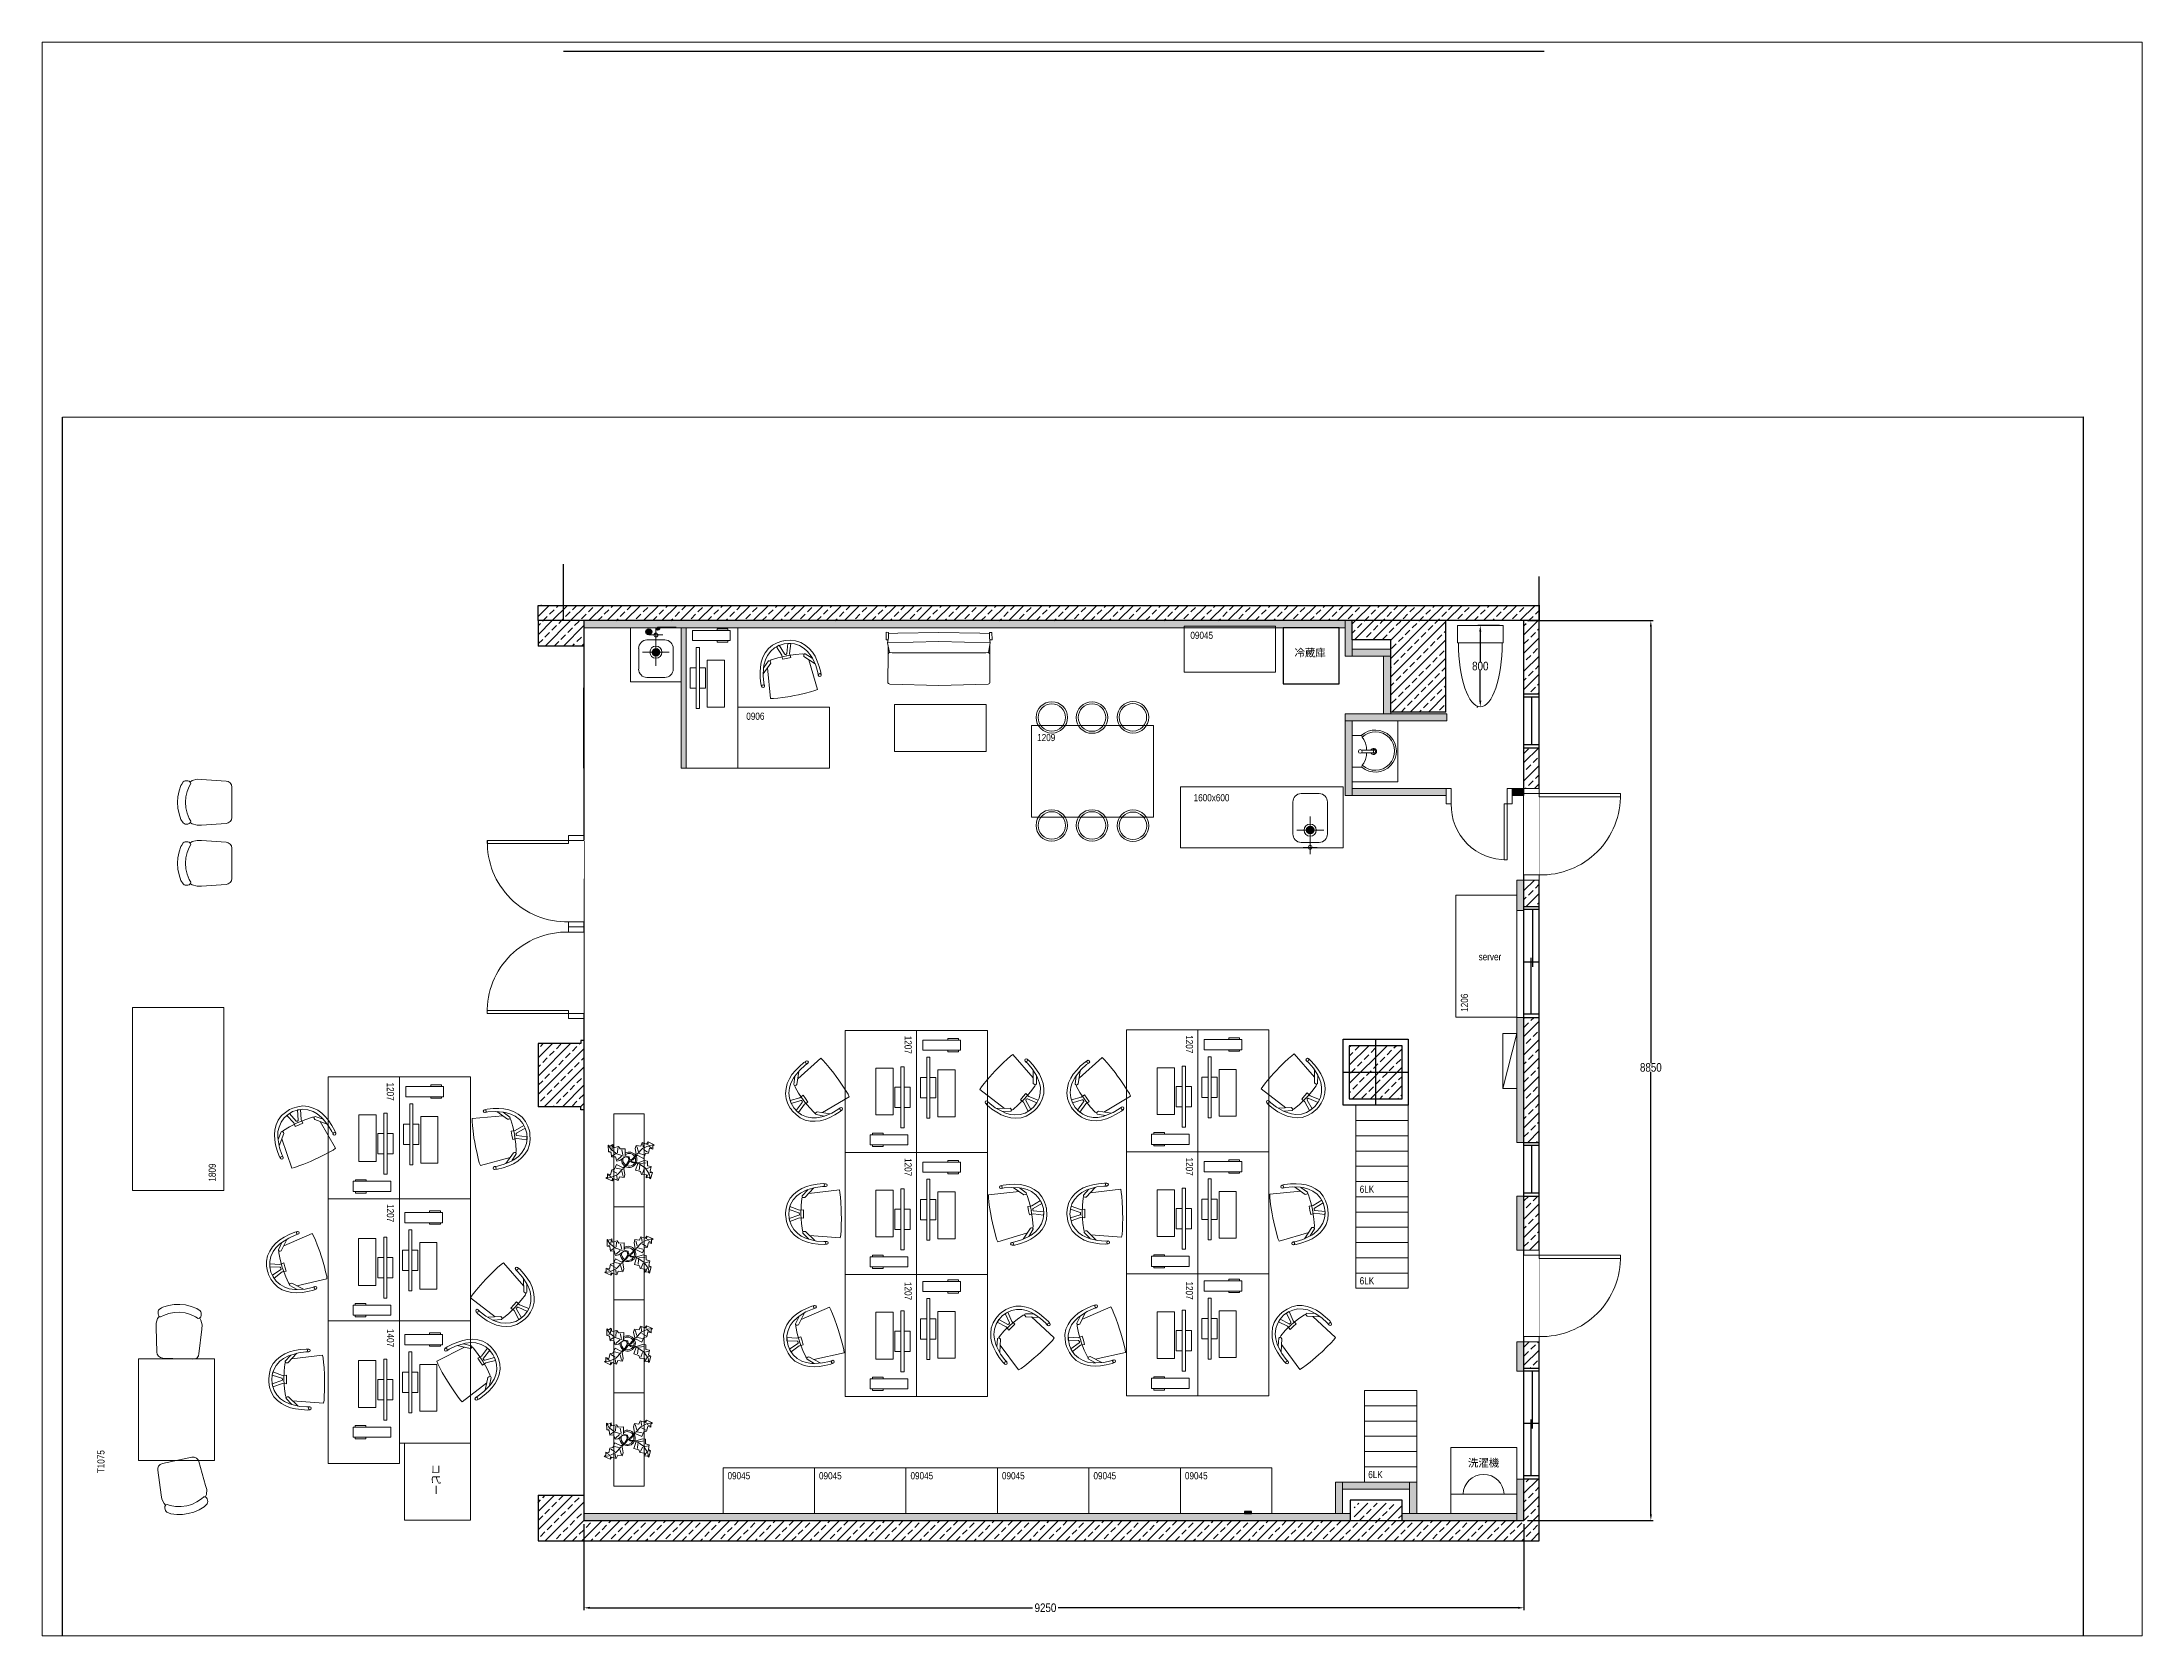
# Paper-space layout 'レイアウト2' of a CAD drawing. Header units: millimetres. Extents: x 26 to 231, y 20 to 176.
# The model-space entities are those that its viewports show. They can reach past a viewport. Long polylines and large blocks are cut down to what shows.
import ezdxf

# ---------------------------------------------------------------- set-up
doc = ezdxf.new("R2010")
doc.units = ezdxf.units.MM
doc.set_wipeout_variables(frame=1)
doc.linetypes.add('DASHEDX2', pattern=[38.1, 25.4, -12.7])
doc.layers.add('1floor', color=252, linetype='Continuous')
doc.layers.add('1pillars', color=250, linetype='Continuous')
for name, color, linetype, lineweight in [('2furniture', 7, 'Continuous', 0), ('A-col-pattern', 8, 'Continuous', 0), ('A-desk', 250, 'Continuous', 15), ('dims', 8, 'Continuous', 0)]:
    doc.layers.add(name, color=color, linetype=linetype, lineweight=lineweight)
doc.styles.get("Standard").update_dxf_attribs({"font": 'ARIALN.TTF', "height": 70})
doc.dimstyles.new('mydim', dxfattribs={"dimscale": 1.2, "dimtxt": 70, "dimasz": 50, "dimexe": 20, "dimexo": 30, "dimgap": 0.09, "dimtad": 0, "dimtih": 1, "dimtoh": 1, "dimdec": 0, "dimzin": 0, "dimdsep": 46, "dimtxsty": 'Standard', "dimcen": 0, "dimclrd": 256, "dimclre": 256, "dimadec": 0, "dimazin": 0, "dimtfac": 1, "dimtdec": 0, "dimtofl": 0, "dimtmove": 0, "dimatfit": 3, "dimfxl": 1, "dimtolj": 1, "dimtzin": 0, "dimarcsym": 0})

# ---------------------------------------------------------------- blocks, each defined once
blk = doc.blocks.new('*U35')
at = {"layer": 'A-desk', "color": 0}
blk.add_lwpolyline([(-600, -300), (600, -300), (600, 400), (-600, 400)], close=True, dxfattribs=at)
blk = doc.blocks.new('*U32')
at = {"layer": 'A-desk', "color": 0}
blk.add_lwpolyline([(-600, -300), (160, -300), (160, 350), (-600, 350)], close=True, dxfattribs=at)
blk = doc.blocks.new('*U33')
at = {"layer": 'A-desk', "color": 0}
blk.add_lwpolyline([(-600, -300), (300, -300), (300, 150), (-600, 150)], close=True, dxfattribs=at)
blk = doc.blocks.new('*U36')
at = {"layer": 'A-desk', "color": 0}
blk.add_lwpolyline([(-600, -300), (600, -300), (600, 300), (-600, 300)], close=True, dxfattribs=at)
blk = doc.blocks.new('*U22')
blk.add_wipeout([(0, 150), (402, 150), (900, 150), (900, 0), (0, 0)]).dxf.layer = 'A-col-pattern'
at = {"layer": 'A-col-pattern'}
for points in [[(50, 150), (80, 150), (80, 950), (50, 950)], [(0, 0), (50, 0), (50, 150), (0, 150)], [(850, 0), (900, 0), (900, 150), (850, 150)]]:
    blk.add_lwpolyline(points, close=True, dxfattribs=at)
blk.add_arc((68, 168), 782, 358.6506, 91.2877, dxfattribs=at)
blk = doc.blocks.new('*U176')
at = {"layer": 'A-desk', "color": 0}
blk.add_lwpolyline([(-600, -300), (800, -300), (800, 400), (-600, 400)], close=True, dxfattribs=at)
blk = doc.blocks.new('*U72')
at = {"layer": '1floor'}
blk.add_hatch(color=113, dxfattribs=at).paths.add_polyline_path([(0, -18), (116, -18), (116, 52), (0, 52)])
at = {"layer": '1floor', "lineweight": 0}
blk.add_lwpolyline([(0, -18), (116, -18), (116, 52), (0, 52)], close=True, dxfattribs=at)
blk = doc.blocks.new('*D25')
at = {"layer": 'Defpoints', "color": 0}
for p in [(0, 0), (9250, 0), (9250, -858)]:
    blk.add_point(p, dxfattribs=at)
at = {"layer": 'dims', "lineweight": -2}
for p, q in [((0, -36), (0, -882)), ((9250, -36), (9250, -882)), ((60, -858), (4416, -858)), ((9190, -858), (4667, -858))]:
    blk.add_line(p, q, dxfattribs=at)
at = {"layer": 'dims'}
for points in [[(60, -848), (60, -868), (0, -858)], [(9190, -848), (9190, -868), (9250, -858)]]:
    blk.add_solid(points, dxfattribs=at)
at = {"layer": 'dims', "color": 0, "insert": (4542, -858), "char_height": 84, "attachment_point": 5}
blk.add_mtext('\\A1;9250', dxfattribs=at)
blk = doc.blocks.new('*D26')
at = {"layer": 'Defpoints', "color": 0}
for p in [(9250, 8850), (9250, 0), (10498, 0)]:
    blk.add_point(p, dxfattribs=at)
at = {"layer": 'dims', "lineweight": -2}
for p, q in [((9286, 8850), (10522, 8850)), ((10498, 8790), (10498, 4499)), ((10498, 60), (10498, 4413)), ((9286, 0), (10522, 0))]:
    blk.add_line(p, q, dxfattribs=at)
at = {"layer": 'dims'}
for points in [[(10488, 8790), (10508, 8790), (10498, 8850)], [(10488, 60), (10508, 60), (10498, 0)]]:
    blk.add_solid(points, dxfattribs=at)
at = {"layer": 'dims', "color": 0, "insert": (10498, 4456), "char_height": 84, "attachment_point": 5}
blk.add_mtext('\\A1;8850', dxfattribs=at)
blk = doc.blocks.new('*U65')
at = {"layer": '1floor'}
blk.add_hatch(color=113, dxfattribs=at).paths.add_polyline_path([(0, -18), (1002, -18), (1002, 52), (0, 52)])
at = {"layer": '1floor', "lineweight": 0}
blk.add_lwpolyline([(0, -18), (1002, -18), (1002, 52), (0, 52)], close=True, dxfattribs=at)
blk = doc.blocks.new('*U71')
at = {"layer": '1floor'}
blk.add_hatch(color=113, dxfattribs=at).paths.add_polyline_path([(0, -17.5), (350, -17.5), (350, 52.5), (0, 52.5)])
at = {"layer": '1floor', "lineweight": 0}
blk.add_lwpolyline([(0, -17.5), (350, -17.5), (350, 52.5), (0, 52.5)], close=True, dxfattribs=at)
blk = doc.blocks.new('*U70')
at = {"layer": '1floor'}
blk.add_hatch(color=113, dxfattribs=at).paths.add_polyline_path([(0, -18), (924, -18), (924, 52), (0, 52)])
at = {"layer": '1floor', "lineweight": 0}
blk.add_lwpolyline([(0, -18), (924, -18), (924, 52), (0, 52)], close=True, dxfattribs=at)
blk = doc.blocks.new('*U37')
at = {"layer": 'A-desk', "color": 0}
blk.add_lwpolyline([(-600, -300), (0, -300), (0, 1300), (-600, 1300)], close=True, dxfattribs=at)
blk = doc.blocks.new('*U41')
at = {"layer": 'A-desk', "color": 0}
blk.add_lwpolyline([(-600, -300), (600, -300), (600, 600), (-600, 600)], close=True, dxfattribs=at)
blk = doc.blocks.new('*U89')
at = {"layer": 'A-desk', "color": 0}
blk.add_lwpolyline([(-600, -300), (150, -300), (150, 700), (-600, 700)], close=True, dxfattribs=at)
blk = doc.blocks.new('*D60')
at = {"layer": 'Defpoints', "color": 0}
for p in [(9046, 8803), (8820, 8003), (8821, 8003)]:
    blk.add_point(p, dxfattribs=at)
at = {"layer": 'dims', "lineweight": -2}
for p, q in [((9010, 8803), (8796, 8803)), ((8820, 8743), (8820, 8446)), ((8820, 8063), (8820, 8360)), ((8785, 8003), (8796, 8003))]:
    blk.add_line(p, q, dxfattribs=at)
at = {"layer": 'dims'}
for points in [[(8810, 8743), (8830, 8743), (8820, 8803)], [(8810, 8063), (8830, 8063), (8820, 8003)]]:
    blk.add_solid(points, dxfattribs=at)
at = {"layer": 'dims', "color": 0, "insert": (8820, 8403), "char_height": 84, "attachment_point": 5}
blk.add_mtext('\\A1;800', dxfattribs=at)
blk = doc.blocks.new('*U75')
at = {"layer": 'A-desk', "color": 0}
blk.add_lwpolyline([(-600, -300), (1200, -300), (1200, 600), (-600, 600)], close=True, dxfattribs=at)
blk = doc.blocks.new('seat1')
at = {"layer": '2furniture'}
blk.add_line((0, 148), (0, -148), dxfattribs=at)
for points in [[(0, 148), (4, 171), (17, 190), (36, 203), (55, 207), (298, 224), (341, 226), (389, 213), (406, 201)], [(404, 184), (419, 157), (440, 106), (453, 53), (457, 0), (453, -55), (440, -108), (419, -159), (404, -184), (406, -199), (419, -210), (434, -214), (459, -214), (470, -210), (478, -203), (500, -169), (519, -112), (531, -57), (533, 0), (531, 55), (519, 112), (502, 165), (493, 180), (478, 201), (470, 207), (459, 212), (432, 211), (419, 207), (409, 199), (406, 197), (404, 184)], [(0, -148), (4, -171), (17, -190), (36, -203), (55, -207), (298, -224), (341, -226), (389, -213), (406, -201)]]:
    blk.add_lwpolyline(points, dxfattribs=at)
blk = doc.blocks.new('sofa')
at = {"layer": '2furniture'}
for p, q in [((-500, -212), (-500, -135)), ((502, -131), (502, -212))]:
    blk.add_line(p, q, dxfattribs=at)
for points in [[(-495, -11), (-495, 0), (-519, 2), (-519, -72), (-499, -72), (-495, -53)], [(497, -53), (506, -104), (0, -89), (-506, -104), (-495, -53), (-495, -11), (-404, -6), (0, 0), (404, -6), (497, -11), (497, -44)], [(521, 0), (523, -72), (502, -72), (497, -53), (497, 0)]]:
    blk.add_lwpolyline(points, close=True, dxfattribs=at)
for points in [[(-506, -104), (-487, -197), (-459, -201), (2, -201), (461, -201), (489, -197), (506, -104)], [(478, -199), (493, -201), (502, -212), (502, -497), (497, -504), (485, -510), (0, -523), (-483, -510), (-495, -504), (-502, -497), (-500, -212), (-491, -201), (-476, -199)]]:
    blk.add_lwpolyline(points, dxfattribs=at)
blk = doc.blocks.new('*U94')
at = {"layer": 'A-desk', "color": 0}
blk.add_lwpolyline([(-600, -300), (300, -300), (300, 161), (-600, 161)], close=True, dxfattribs=at)
blk = doc.blocks.new('seat2')
at = {"layer": '2furniture', "color": 8}
for points in [[(2722, 4464), (2750, 4470), (2794, 4475), (2844, 4479), (2915, 4483), (2957, 4483)], [(2722, 4464), (2757, 4162)], [(3193, 4473), (3165, 4479), (3121, 4481), (3071, 4483), (3000, 4485), (2957, 4483)], [(3258, 4341), (3261, 4315), (3257, 4256), (3250, 4200), (3238, 4150), (3221, 4104), (3197, 4061), (3167, 4021), (3130, 3986), (3082, 3959), (3035, 3944), (2986, 3936), (2969, 3935)], [(3193, 4473), (3170, 4169)], [(2662, 4329), (2661, 4303), (2667, 4244), (2677, 4189), (2690, 4139), (2709, 4094), (2735, 4051), (2767, 4013), (2805, 3979), (2853, 3954), (2901, 3941), (2950, 3935), (2968, 3935)], [(2690, 4327), (2690, 4299), (2699, 4229), (2720, 4153), (2728, 4130), (2754, 4081), (2782, 4044), (2822, 4009), (2866, 3984), (2916, 3970), (2968, 3965)], [(2703, 4212), (2798, 4123), (2798, 4112), (2796, 4102), (2788, 4097), (2781, 4098), (2721, 4152)], [(3230, 4338), (3231, 4310), (3226, 4240), (3208, 4163), (3200, 4139), (3177, 4089), (3150, 4052), (3112, 4015), (3068, 3988), (3019, 3972), (2968, 3965)], [(3222, 4223), (3131, 4130), (3131, 4118), (3133, 4109), (3142, 4104), (3148, 4105), (3207, 4162)], [(2796, 4098), (2809, 4094), (2877, 4087), (2968, 4085)], [(2960, 4111), (2919, 4111), (2921, 4070), (2887, 3977), (2917, 3969), (2949, 4064), (2951, 4068), (2960, 4070)], [(2960, 4111), (3002, 4110), (2999, 4070), (3033, 3977), (3003, 3969), (2972, 4064), (2970, 4068), (2960, 4070)], [(3134, 4105), (3121, 4100), (3054, 4091), (2963, 4085)]]:
    blk.add_lwpolyline(points, dxfattribs=at)
for centre in [(2676, 4329), (3244, 4340)]:
    blk.add_circle(centre, 14, dxfattribs=at)
blk = doc.blocks.new('*U99')
blk.add_wipeout([(0, 150), (402, 150), (650, 150), (650, 0), (0, 0)]).dxf.layer = 'A-col-pattern'
at = {"layer": 'A-col-pattern'}
for points in [[(50, 150), (80, 150), (80, 700), (50, 700)], [(0, 0), (50, 0), (50, 150), (0, 150)], [(600, 0), (650, 0), (650, 150), (600, 150)]]:
    blk.add_lwpolyline(points, close=True, dxfattribs=at)
blk.add_arc((63, 163), 537, 358.6506, 91.2877, dxfattribs=at)
blk = doc.blocks.new('*U102')
at = {"layer": '1floor'}
blk.add_hatch(color=113, dxfattribs=at).paths.add_polyline_path([(0, -18), (7540, -18), (7540, 52), (0, 52)])
at = {"layer": '1floor', "lineweight": 0}
blk.add_lwpolyline([(0, -18), (7540, -18), (7540, 52), (0, 52)], close=True, dxfattribs=at)
blk = doc.blocks.new('PC')
at = {"layer": '2furniture'}
for points in [[(-15, 278), (585, 278), (585, 247), (-15, 247)], [(654, 316), (754, 316), (754, -54), (654, -54)], [(0, 170), (460, 170), (460, 0), (0, 0)]]:
    blk.add_lwpolyline(points, close=True, dxfattribs=at)
for points in [[(385, 278), (385, 338), (285, 338), (185, 338), (185, 278)], [(185, 247), (185, 188), (285, 188), (385, 188), (385, 247)], [(654, 72), (639, 72), (639, -33), (654, -33)], [(754, -33), (770, -33), (770, 72), (754, 72)]]:
    blk.add_lwpolyline(points, dxfattribs=at)
blk = doc.blocks.new('観葉植物 - ゴム／フィロデンドロン')
at = {"color": 0, "linetype": 'Continuous'}
for p, q in [((-16.2005, 11.4774), (-13.9899, 8.1064)), ((-16.2005, 11.4774), (-14.8639, 10.7964)), ((-16.0159, 6.3329), (-16.2005, 11.4774)), ((-14.0069, 5.8704), (-16.0159, 6.3329)), ((-15.3434, 6.5514), (-13.9984, 6.9884)), ((-14.8639, 10.7964), (-12.6195, 11.8975)), ((-13.5868, 2.2894), (-14.0069, 5.8704)), ((-13.9899, 8.1064), (-9.5434, 4.7185)), ((-10.6784, 2.491), (-13.5868, 2.2894)), ((-13.3174, 8.325), (-13.0735, 11.0065)), ((-13.1329, 3.1804), (-10.6614, 4.727)), ((-12.6195, 11.8975), (-12.1909, 9.4345)), ((-12.1909, 9.4345), (-8.3829, 10.3)), ((-9.5858, -0.8715), (-10.6784, 2.491)), ((-9.5434, 4.7185), (-4.1917, 2.9888)), ((-9.1318, 0.0195), (-5.9793, 2.9025)), ((-8.8369, 9.409), (-9.0894, 5.6095)), ((-8.3829, 10.3), (-7.0549, 8.501)), ((-7.1228, -0.443), (-3.5248, 2.2131)), ((-7.0549, 8.501), (-3.0284, 8.6941)), ((-4.8529, 4.012), (-5.7184, 7.82)), ((-3.5248, 2.2131), (-3.3011, 2.4355)), ((-3.3011, 2.4355), (-0.5306, 1.7947)), ((-3.0284, 8.6941), (-3.0709, 3.1041)), ((-3.0709, 3.1041), (0.0797, 2.3163)), ((-0.5306, 1.7947), (-0.2255, -0.5527)), ((-0.5306, 1.7947), (-0.5306, 1.7947)), ((0.0797, 2.3163), (0.4866, -0.031)), ((0.4866, -0.031), (2.1141, 0.2298)), ((2.1141, 0.2298), (5.4346, 3.9146)), ((6.1032, 3.6844), (2.8262, -0.031)), ((4.6914, 8.8812), (5.3859, 11.2828)), ((4.6914, 8.8812), (5.5014, 4.4831)), ((5.3859, 11.2828), (8.8871, 10.7908)), ((5.4346, 3.9146), (5.5014, 4.4831)), ((5.9878, 10.4842), (7.1971, 6.3869)), ((11.1089, 1.1958), (6.1032, 3.6844)), ((10.3916, 8.7942), (6.2847, 4.4028)), ((7.7005, 4.8881), (11.5025, 3.9967)), ((8.8871, 10.7908), (9.9809, 13.4933)), ((9.9809, 13.4933), (13.3837, 12.301)), ((15.3859, 11.3055), (10.3916, 8.7942)), ((10.5828, 12.6946), (10.8893, 9.7953)), ((14.2977, 6.1031), (10.9934, 7.9956)), ((12.7005, 4.8994), (11.1089, 1.1958)), ((14.8995, 5.3044), (12.7005, 4.8994)), ((13.3837, 12.301), (14.68, 13.9039)), ((14.5816, 13.2037), (14.3848, 11.8033)), ((14.68, 13.9039), (19.3848, 11.8146)), ((15.7909, 9.1065), (14.8995, 5.3044)), ((15.2875, 10.6053), (17.5907, 9.2105)), ((19.3848, 11.8146), (15.3859, 11.3055)), ((18.1925, 8.4119), (15.7909, 9.1065)), ((19.3848, 11.8146), (18.1868, 10.9119)), ((18.1868, 10.9119), (18.1925, 8.4119)), ((-18.008, -14.1781), (-16.8101, -13.2754)), ((-18.008, -14.1781), (-14.0091, -13.669)), ((-13.3032, -16.2674), (-18.008, -14.1781)), ((-16.8157, -10.7754), (-14.4141, -11.4699)), ((-16.8101, -13.2754), (-16.8157, -10.7754)), ((-13.9107, -12.9688), (-16.2139, -11.574)), ((-14.4141, -11.4699), (-13.5228, -7.6679)), ((-14.0091, -13.669), (-9.0148, -11.1577)), ((-13.5228, -7.6679), (-11.3237, -7.2629)), ((-12.0069, -14.6645), (-13.3032, -16.2674)), ((-13.2048, -15.5672), (-13.008, -14.1668)), ((-12.921, -8.4665), (-9.6166, -10.359)), ((-8.6042, -15.8568), (-12.0069, -14.6645)), ((-11.3237, -7.2629), (-9.7321, -3.5593)), ((-6.3237, -7.2516), (-10.1257, -6.3602)), ((-9.7321, -3.5593), (-4.7264, -6.0479)), ((-7.1228, -0.443), (-9.5858, -0.8715)), ((-9.206, -15.0581), (-9.5126, -12.1588)), ((-9.0148, -11.1577), (-4.9047, -6.8122)), ((-7.5103, -13.1543), (-8.6042, -15.8568)), ((-4.0092, -13.6463), (-7.5103, -13.1543)), ((-4.611, -12.8477), (-5.8203, -8.7504)), ((-2.019, -3.6148), (-4.7264, -6.0479)), ((-4.1246, -6.8466), (-4.0579, -6.2781)), ((-3.3146, -11.2447), (-4.1246, -6.8466)), ((-4.0579, -6.2781), (-0.9375, -3.1608)), ((-3.3146, -11.2447), (-4.0092, -13.6463)), ((-2.019, -3.6148), (-0.2255, -0.5527)), ((-0.9375, -3.1608), (0.5883, -0.8135)), ((0.5883, -0.8135), (2.2447, -2.0916)), ((2.8262, -0.031), (1.3003, -0.5527)), ((1.3003, -0.5527), (2.4193, -1.4655)), ((2.2447, -2.0916), (6.7108, -2.6626)), ((2.4193, -1.4655), (6.895, -2.1175)), ((4.943, -7.9659), (6.7108, -2.6626)), ((8.8321, -9.0266), (4.943, -7.9659)), ((11.6605, -0.5413), (6.895, -2.1175)), ((12.3677, -6.1981), (7.219, -2.6772)), ((8.125, -4.0768), (7.7715, -7.9659)), ((8.3544, -2.7453), (13.1973, -2.1704)), ((9.5392, -11.1479), (8.8321, -9.0266)), ((13.4283, -11.5015), (9.5392, -11.1479)), ((10.2463, -10.4408), (11.6605, -6.9053)), ((11.6605, -0.5413), (14.1354, -0.8948)), ((15.5496, -10.7943), (12.3677, -6.1981)), ((13.0748, -13.9763), (13.4283, -11.5015)), ((15.5496, -13.6228), (13.0748, -13.9763)), ((16.2567, -5.8446), (13.4283, -6.5517)), ((14.8425, -10.7943), (13.7819, -13.2692)), ((14.1354, -0.8948), (14.1354, -4.4304)), ((14.1354, -4.4304), (16.9638, -5.1375)), ((16.6103, -14.6834), (15.5496, -10.7943)), ((16.6103, -14.6834), (15.5496, -13.6228)), ((17.3174, -9.7337), (15.9032, -9.7337)), ((16.9638, -5.1375), (16.2567, -8.673)), ((16.2567, -8.673), (18.0245, -9.7337)), ((18.0245, -9.7337), (16.6103, -14.6834))]:
    blk.add_line(p, q, dxfattribs=at)
for centre, radius, start, end in [((0.0308, 0.1664), 6, 178.6147, 235.1169), ((0.0308, 0.1664), 5, 168.1647, 238.6725), ((0, 0), 6.1275, 34.37569, 120.1028), ((-0.0601, -0.2075), 5.2461, 33.82192, 124.9414), ((-0.2664, 0.1682), 5.2775, 338.4094, 20.03007), ((-0.098, 0.1364), 6.1288, 341.2017, 26.09184), ((-0.0234, 0.3825), 6.1492, 242.5812, 331.2714), ((-0.1102, 0.4886), 5.2883, 247.3711, 327.472)]:
    blk.add_arc(centre, radius, start, end, dxfattribs=at)
blk = doc.blocks.new('*U122')
at = {"layer": '1floor'}
blk.add_hatch(color=113, dxfattribs=at).paths.add_polyline_path([(0, -18), (531, -18), (531, 52), (0, 52)])
at = {"layer": '1floor', "lineweight": 0}
blk.add_lwpolyline([(0, -18), (531, -18), (531, 52), (0, 52)], close=True, dxfattribs=at)
blk = doc.blocks.new('*U125')
at = {"layer": '1floor'}
blk.add_hatch(color=113, dxfattribs=at).paths.add_polyline_path([(0, -18), (299, -18), (299, 52), (0, 52)])
at = {"layer": '1floor', "lineweight": 0}
blk.add_lwpolyline([(0, -18), (299, -18), (299, 52), (0, 52)], close=True, dxfattribs=at)
blk = doc.blocks.new('*U128')
at = {"layer": '1floor'}
blk.add_hatch(color=113, dxfattribs=at).paths.add_polyline_path([(0, -18), (1230, -18), (1230, 52), (0, 52)])
at = {"layer": '1floor', "lineweight": 0}
blk.add_lwpolyline([(0, -18), (1230, -18), (1230, 52), (0, 52)], close=True, dxfattribs=at)
blk = doc.blocks.new('*U131')
at = {"layer": '1floor'}
blk.add_hatch(color=113, dxfattribs=at).paths.add_polyline_path([(0, -18), (290, -18), (290, 52), (0, 52)])
at = {"layer": '1floor', "lineweight": 0}
blk.add_lwpolyline([(0, -18), (290, -18), (290, 52), (0, 52)], close=True, dxfattribs=at)
blk = doc.blocks.new('*U134')
at = {"layer": '1floor'}
blk.add_hatch(color=113, dxfattribs=at).paths.add_polyline_path([(0, -18), (409, -18), (409, 52), (0, 52)])
at = {"layer": '1floor', "lineweight": 0}
blk.add_lwpolyline([(0, -18), (409, -18), (409, 52), (0, 52)], close=True, dxfattribs=at)
blk = doc.blocks.new('*U137')
at = {"layer": '1floor'}
blk.add_hatch(color=113, dxfattribs=at).paths.add_polyline_path([(0, -18), (1130, -18), (1130, 52), (0, 52)])
at = {"layer": '1floor', "lineweight": 0}
blk.add_lwpolyline([(0, -18), (1130, -18), (1130, 52), (0, 52)], close=True, dxfattribs=at)
blk = doc.blocks.new('*U140')
at = {"layer": '1floor'}
blk.add_hatch(color=113, dxfattribs=at).paths.add_polyline_path([(0, -18), (7490, -18), (7490, 52), (0, 52)])
at = {"layer": '1floor', "lineweight": 0}
blk.add_lwpolyline([(0, -18), (7490, -18), (7490, 52), (0, 52)], close=True, dxfattribs=at)
blk = doc.blocks.new('*U143')
at = {"layer": 'A-desk', "color": 0}
blk.add_lwpolyline([(-600, -300), (-68, -300), (-68, 197), (-600, 197)], close=True, dxfattribs=at)
blk = doc.blocks.new('*U148')
at = {"layer": 'A-desk', "color": 0}
blk.add_lwpolyline([(-600, -300), (50, -300), (50, 350), (-600, 350)], close=True, dxfattribs=at)
blk = doc.blocks.new('*U151')
at = {"layer": '1floor'}
blk.add_hatch(color=113, dxfattribs=at).paths.add_polyline_path([(0, -18), (660, -18), (660, 52), (0, 52)])
at = {"layer": '1floor', "lineweight": 0}
blk.add_lwpolyline([(0, -18), (660, -18), (660, 52), (0, 52)], close=True, dxfattribs=at)
blk = doc.blocks.new('*U154')
at = {"layer": '1floor'}
blk.add_hatch(color=113, dxfattribs=at).paths.add_polyline_path([(0, -18), (308, -18), (308, 52), (0, 52)])
at = {"layer": '1floor', "lineweight": 0}
blk.add_lwpolyline([(0, -18), (308, -18), (308, 52), (0, 52)], close=True, dxfattribs=at)
blk = doc.blocks.new('*U181')
at = {"layer": '1floor'}
blk.add_hatch(color=113, dxfattribs=at).paths.add_polyline_path([(0, -18), (308, -18), (308, 52), (0, 52)])
at = {"layer": '1floor', "lineweight": 0}
blk.add_lwpolyline([(0, -18), (308, -18), (308, 52), (0, 52)], close=True, dxfattribs=at)
blk = doc.blocks.new('*U166')
at = {"layer": 'A-desk', "color": 0}
blk.add_lwpolyline([(-600, -300), (300, -300), (300, 300), (-600, 300)], close=True, dxfattribs=at)
blk = doc.blocks.new('*U169')
at = {"layer": 'A-desk', "color": 0}
blk.add_lwpolyline([(-600, -300), (780, -300), (780, 209), (-600, 209)], close=True, dxfattribs=at)
blk = doc.blocks.new('*U172')
at = {"layer": '1floor'}
blk.add_hatch(color=143, dxfattribs=at).paths.add_polyline_path([(0, -18), (1380, -18), (1380, 32), (0, 32)])
at = {"layer": '1floor', "lineweight": 0}
blk.add_lwpolyline([(0, -18), (1380, -18), (1380, 32), (0, 32)], close=True, dxfattribs=at)
blk = doc.blocks.new('lockers')
at = {"layer": '2furniture', "ltscale": 5}
blk.add_lwpolyline([(900, 0), (750, 0), (600, 0), (450, 0), (300, 0), (150, 0), (0, 0), (0, -514), (900, -514)], close=True, dxfattribs=at)
for points in [[(150, 0), (150, -514)], [(300, 0), (300, -514)], [(450, 0), (450, -514)], [(600, 0), (600, -514)], [(750, 0), (750, -514)]]:
    blk.add_lwpolyline(points, dxfattribs=at)
at = {"layer": '2furniture', "insert": (109, -37), "char_height": 70, "attachment_point": 1, "rotation": 270}
blk.add_mtext_dynamic_manual_height_columns('6LK', width=219.2, gutter_width=350, heights=[0], dxfattribs=at)
blk = doc.blocks.new('*U194')
at = {"layer": '1floor'}
blk.add_hatch(color=113, dxfattribs=at).paths.add_polyline_path([(0, -18), (565, -18), (565, 52), (0, 52)])
at = {"layer": '1floor', "lineweight": 0}
blk.add_lwpolyline([(0, -18), (565, -18), (565, 52), (0, 52)], close=True, dxfattribs=at)
blk = doc.blocks.new('*U198')
at = {"layer": '1floor'}
blk.add_hatch(color=113, dxfattribs=at).paths.add_polyline_path([(0, -17.5), (380, -17.5), (380, 52.5), (0, 52.5)])
at = {"layer": '1floor', "lineweight": 0}
blk.add_lwpolyline([(0, -17.5), (380, -17.5), (380, 52.5), (0, 52.5)], close=True, dxfattribs=at)
blk = doc.blocks.new('*U202')
at = {"layer": '1floor'}
blk.add_hatch(color=113, dxfattribs=at).paths.add_polyline_path([(0, -18), (735, -18), (735, 52), (0, 52)])
at = {"layer": '1floor', "lineweight": 0}
blk.add_lwpolyline([(0, -18), (735, -18), (735, 52), (0, 52)], close=True, dxfattribs=at)

msp = doc.modelspace()

# ---------------------------------------------------------------- hatches: boundary and pattern name
at = {"layer": '1floor'}
h = msp.add_hatch(dxfattribs=at)
h.set_pattern_fill('ANSI33', color=256, scale=20, style=0)
h.paths.add_polyline_path([(-450, 8850), (-450, 9000.2), (9400, 9000.2), (9400, 8850)])
h = msp.add_hatch(color=256, dxfattribs=at)
edge = h.paths.add_edge_path()
edge.add_arc((640, 8740), 30, 0, 360)
h = msp.add_hatch(color=256, dxfattribs=at)
edge = h.paths.add_edge_path()
edge.add_arc((730, 8770), 15, 0, 360)
at = {"layer": '1floor', "ltscale": 5}
h = msp.add_hatch(color=256, dxfattribs=at)
h.paths.add_polyline_path([(6505.5, 90), (6499.7, 90), (6499.7, 70), (6505.5, 70)])
h.paths.add_polyline_path([(6569.7, 90), (6505.5, 90), (6505.5, 70), (6569.7, 70)])
at = {"layer": '1pillars'}
h = msp.add_hatch(dxfattribs=at)
h.set_pattern_fill('ANSI33', color=256, scale=20, style=0)
h.paths.add_polyline_path([(-450, 8850), (-450, 8600), (0, 8600), (0, 8850)])
h = msp.add_hatch(dxfattribs=at)
h.set_pattern_fill('ANSI33', color=256, scale=20, style=0)
h.paths.add_polyline_path([(9400, 8850), (9250, 8850), (9250, 8130.3), (9400, 8130.3)])
h = msp.add_hatch(dxfattribs=at)
h.set_pattern_fill('ANSI33', color=256, scale=20, style=0)
h.paths.add_polyline_path([(9400, 7599), (9250, 7599), (9250, 7198.9), (9400, 7198.9)])
h = msp.add_hatch(dxfattribs=at)
h.set_pattern_fill('ANSI33', color=256, scale=20, style=0)
h.paths.add_polyline_path([(9400, 6298.9), (9250, 6298.9), (9250, 6039), (9400, 6039)])
h = msp.add_hatch(dxfattribs=at)
h.set_pattern_fill('ANSI33', color=256, scale=20, style=0)
h.paths.add_polyline_path([(9400, 4948.8), (9250, 4948.8), (9250, 3719), (9400, 3719)])
h = msp.add_hatch(dxfattribs=at)
h.set_pattern_fill('ANSI33', color=256, scale=20, style=0)
h.set_pattern_definition([(45, (0, -30), (-89.8026, 89.8026), []), (45, (89.8, -30), (-89.8026, 89.8026), [63.5, -31.75])])
h.paths.add_polyline_path([(0, 4070), (0, 4690), (-225, 4690), (-450, 4690), (-450, 4070), (-225, 4070)])
h = msp.add_hatch(dxfattribs=at)
h.set_pattern_fill('ANSI33', color=256, scale=20, style=0)
h.paths.add_polyline_path([(7531.2, 4148.7), (8050, 4148.7), (8050, 4669.4), (7531.2, 4669.4)])
h = msp.add_hatch(dxfattribs=at)
h.set_pattern_fill('ANSI33', color=256, scale=20, style=0)
h.paths.add_polyline_path([(9400, 3189.9), (9250, 3189.9), (9250, 2658.6), (9400, 2658.6)])
h = msp.add_hatch(dxfattribs=at)
h.set_pattern_fill('ANSI33', color=256, scale=20, style=0)
h.paths.add_polyline_path([(9400, 1758.6), (9250, 1758.6), (9250, 1498.6), (9400, 1498.6)])
h = msp.add_hatch(dxfattribs=at)
h.set_pattern_fill('ANSI33', color=256, scale=20, style=0)
h.paths.add_polyline_path([(0, 250), (-450, 250), (-450, -200), (9400, -200), (9400, 408.5), (9250, 408.5), (9250, 0), (7539.7, 0), (7539.7, 0), (0, 0), (0, 70)])
h = msp.add_hatch(dxfattribs=at)
h.set_pattern_fill('ANSI33', color=256, scale=20, style=0)
h.paths.add_polyline_path([(8050, 171), (7580.2, 171), (7580.2, 0), (8050, 0)])
at = {"layer": '2furniture'}
h = msp.add_hatch(dxfattribs=at)
h.set_pattern_fill('ANSI33', color=256, scale=20, style=0)
h.paths.add_polyline_path([(8000, 8850), (7559.8, 8850), (7559.8, 8660), (7939.8, 8660), (7939.8, 8000), (8000, 8000)])
h.paths.add_polyline_path([(8481.6, 8850), (8000, 8850), (8000, 8000), (8481.6, 8000)])
h.paths.add_polyline_path([(8481.6, 8000), (8000, 8000), (8000, 7950.3), (8481.6, 7950.3)])
h.paths.add_polyline_path([(8000, 8000), (7939.8, 8000), (7939.8, 7950.3), (8000, 7950.3)])
h = msp.add_hatch(dxfattribs=at)
h.set_pattern_fill('ANSI31', color=241, scale=3, angle=270, style=0)
h.set_pattern_definition([(315, (7322.501, 15739.054), (6.735192, 6.735192), [])])
edge = h.paths.add_edge_path()
edge.add_arc((709.9, 8539.1), 38.1, 0, 360)
h = msp.add_hatch(dxfattribs=at)
h.set_pattern_fill('ANSI31', color=241, scale=3, angle=90, style=0)
h.set_pattern_definition([(135, (534.005, -409.731), (-6.735192, -6.735192), [])])
edge = h.paths.add_edge_path()
edge.add_arc((7146.6, 6790.2), 38.1, 0, 360)

# ---------------------------------------------------------------- linework, layer by layer
at = {"layer": '1floor'}
for p, q in [((-200, 14450.3), (9450, 14450.3)), ((-200, 8850), (-200, 9406.7)), ((730, 8785), (910, 8785)), ((730, 8770), (745, 8770)), ((9250, 8130.3), (9400.3, 8130.3)), ((9250, 8100.6), (9400, 8100.6)), ((9325, 8100.6), (9325, 7630.7)), ((9250, 7630.7), (9400, 7630.7)), ((9250, 7599), (9400, 7599)), ((0, 6680), (0, 4750)), ((9250, 6039), (9400, 6039)), ((9400, 6009.3), (9250, 6009.3)), ((9334.7, 6009.3), (9334.7, 5444.2)), ((9250, 5495), (9400, 5495)), ((9317.7, 5533.1), (9317.7, 4978.5)), ((9400, 4978.5), (9250, 4978.5)), ((9250, 4948.8), (9400, 4948.8)), ((0, 4070), (0, 250)), ((9250, 3719), (9400, 3719)), ((9400, 3689.4), (9250, 3689.4)), ((9325, 3689.4), (9325, 3219.5)), ((9400, 3219.5), (9250, 3219.5)), ((9250, 3189.9), (9400, 3189.9)), ((9250, 1498.6), (9400.3, 1498.6)), ((9400, 1469), (9250, 1469)), ((9334.7, 903.8), (9334.7, 1469)), ((9402.4, 954.6), (9250, 954.6)), ((9317.7, 992.7), (9317.7, 440.3)), ((9400, 440.3), (9250, 440.3)), ((9400, 408.5), (9250, 408.5)), ((0, 0), (9250, 0))]:
    msp.add_line(p, q, dxfattribs=at)
at = {"layer": '1floor', "color": 7}
for p, q in [((9400, -200), (9400, 9283.5)), ((0, 7400), (0, 8189.8)), ((-450, -200), (9400, -200))]:
    msp.add_line(p, q, dxfattribs=at)
at = {"layer": '1floor', "color": 7, "lineweight": 30}
for p, q in [((0, 8850), (-450, 8850)), ((-450, 8850), (-450, 8600)), ((9250, 8850), (0, 8850)), ((0, 8850), (0, 6690)), ((7559.8, 8660), (7559.8, 8850)), ((8481.6, 7950.3), (8481.6, 8850)), ((9250, 0), (9250, 8850)), ((0, 8600), (-450, 8600)), ((7939.8, 8660), (7559.8, 8660)), ((7939.8, 7950.3), (7939.8, 8660)), ((8481.6, 7950.3), (7939.8, 7950.3)), ((0, 4989.9), (0, 4720)), ((-450, 4690), (-450, 4070)), ((0, 4720), (0, 4040)), ((-450, 250), (-450, -200)), ((-450, 250), (0, 250)), ((0, 250), (0, 0)), ((0, 0), (9250, 0))]:
    msp.add_line(p, q, dxfattribs=at)
at = {"layer": '1floor', "ltscale": 5}
for p, q in [((6569.7, 90), (6499.7, 90)), ((6499.7, 90), (6499.7, 70)), ((6499.7, 70), (6569.7, 70)), ((6569.7, 70), (6569.7, 90))]:
    msp.add_line(p, q, dxfattribs=at)
at = {"layer": '1floor'}
msp.add_lwpolyline([(-450, 8850), (-450, 9000.2), (9400, 9000.2), (9400, 8850)], close=True, dxfattribs=at)
at = {"layer": '1floor', "color": 241}
msp.add_lwpolyline([(6881.4, 8229.5), (7431.7, 8229.5), (7431.7, 8779.9), (6881.4, 8779.9)], close=True, dxfattribs=at)
at = {"layer": '1floor', "color": 7, "lineweight": 30}
for points in [[(0, 4720), (-30, 4720), (-30, 4690), (-450, 4690)], [(0, 4040), (-30, 4040), (-30, 4070), (-450, 4070)]]:
    msp.add_lwpolyline(points, dxfattribs=at)
for points in [[(7531.2, 4148.7), (8050, 4148.7), (8050, 4669.4), (7531.2, 4669.4)], [(8049.8, 199), (7539.7, 199), (7539.7, 0), (8050, 0)]]:
    msp.add_lwpolyline(points, close=True, dxfattribs=at)
at = {"layer": '1floor'}
for centre, radius in [((640, 8740), 30), ((730, 8770), 15)]:
    msp.add_circle(centre, radius, dxfattribs=at)
at = {"layer": '1floor', "color": 0}
msp.add_point((0, 4184.7), dxfattribs=at)
at = {"layer": '1pillars', "ltscale": 5}
for p, q in [((7790.6, 4734.1), (7790.6, 4084.1)), ((7470.6, 4409.1), (8110.6, 4409.1))]:
    msp.add_line(p, q, dxfattribs=at)
msp.add_lwpolyline([(7470.6, 4734.1), (8110.6, 4734.1), (8110.6, 4084.1), (7470.6, 4084.1)], close=True, dxfattribs=at)
at = {"layer": '1pillars'}
for p in [(-419.1, 9000.2), (9400, 9000.2)]:
    msp.add_point(p, dxfattribs=at)
at = {"layer": '2furniture', "color": 241}
for p, q in [((777.7, 8709.5), (640.1, 8709.5)), ((709.9, 8406.8), (709.9, 8777.2)), ((540.1, 8577.7), (540.1, 8373.6)), ((841.2, 8540.1), (576.6, 8540.1)), ((7316.5, 6751.6), (7316.5, 7066.8)), ((7146.6, 6922.5), (7146.6, 6552.1)), ((7015.4, 6789.2), (7279.9, 6789.2)), ((7078.9, 6619.8), (7216.4, 6619.8))]:
    msp.add_line(p, q, dxfattribs=at)
at = {"layer": '2furniture', "ltscale": 5}
for p, q in [((7489.8, 8779.9), (7489.8, 8499.9)), ((7489.8, 8499.9), (7869.8, 8499.9))]:
    msp.add_line(p, q, dxfattribs=at)
at = {"layer": '2furniture'}
msp.add_line((9180, 4788.4), (9042.4, 4248.6), dxfattribs=at)
for points in [[(8595.8, 8630.3), (8595.8, 8803), (9045.8, 8803), (9045.8, 8630.3)], [(8009.6, 7864.5), (8009.6, 7265.5), (7559.8, 7265.5), (7559.8, 7864.5)], [(9180, 4248.6), (9180, 4788.4), (9042.4, 4788.4), (9042.4, 4248.6)]]:
    msp.add_lwpolyline(points, close=True, dxfattribs=at)
at = {"layer": '2furniture', "color": 241}
for points in [[(798.8, 8659.8), (621, 8659.8)], [(879.8, 8373.6), (879.8, 8580)], [(621, 8291.5), (798.8, 8291.5)], [(879.8, 8371.3), (879.8, 8373.6)], [(6976.7, 7069.1), (6976.7, 6749.3)], [(7235.5, 7148.9), (7057.7, 7148.9)], [(7057.7, 6669.5), (7235.5, 6669.5)]]:
    msp.add_lwpolyline(points, dxfattribs=at)
at = {"layer": '2furniture'}
for points in [[(7702, 7551.2), (7702, 7523.7), (7689.9, 7483.5), (7673, 7447.5), (7659.4, 7428.1), (7654.7, 7409.8), (7559.8, 7409.8), (7559.8, 7720.6), (7653.7, 7720.6), (7657.5, 7705), (7673, 7682.5), (7689.9, 7644.4), (7700.5, 7606.3), (7701.6, 7576.7)], [(7652, 7576.7), (7768.2, 7576.7), (7770.4, 7564), (7768.2, 7551.3), (7652, 7551.2)], [(7654.5, 7576.7), (7654.5, 7576.7)]]:
    msp.add_lwpolyline(points, dxfattribs=at)
at = {"layer": '2furniture', "color": 85, "ltscale": 5}
msp.add_lwpolyline([(295.3, 339.4), (595.3, 339.4), (595.3, 4000), (295.3, 4000)], close=True, dxfattribs=at)
at = {"layer": '2furniture', "color": 85, "linetype": 'DASHEDX2', "ltscale": 5}
for points in [[(595.3, 3084.8), (295.3, 3084.8)], [(595.3, 2169.7), (295.3, 2169.7)], [(595.3, 1254.5), (295.3, 1254.5)]]:
    msp.add_lwpolyline(points, dxfattribs=at)
at = {"layer": '2furniture', "color": 241, "ltscale": 5}
msp.add_lwpolyline([(8530, 258.7), (9180, 258.7)], dxfattribs=at)
at = {"layer": '2furniture', "color": 241}
for centre, radius in [((709.9, 8708.4), 19.1), ((709.9, 8540.1), 59.3), ((709.9, 8539.1), 38.1), ((7146.6, 6789.2), 59.3), ((7146.6, 6790.2), 38.1), ((7146.6, 6620.9), 19.1)]:
    msp.add_circle(centre, radius, dxfattribs=at)
at = {"layer": '2furniture'}
for centre, radius in [((4604.9, 7897.8), 155), ((4604.9, 7897.8), 135), ((5000, 7896.9), 155), ((5000, 7896.9), 135), ((5402.5, 7899.3), 155), ((5402.5, 7899.3), 135), ((7639.1, 7564), 18.1), ((4604.4, 6835.9), 155), ((4604.4, 6835.9), 135), ((5000, 6835.9), 155), ((5000, 6835.9), 135), ((5403.1, 6833.1), 155), ((5403.1, 6833.1), 135)]:
    msp.add_circle(centre, radius, dxfattribs=at)
at = {"layer": '2furniture', "color": 241}
for centre, start, end in [((621, 8578.8), 90, 180.81508), ((798.8, 8578.8), 359.18492, 90), ((621, 8372.5), 179.18492, 270), ((798.8, 8372.5), 270, 0.81508), ((7057.7, 7067.9), 90, 180.81508), ((7235.5, 7067.9), 359.18492, 90), ((7057.7, 6750.5), 179.18492, 270), ((7235.5, 6750.5), 270, 0.81508)]:
    msp.add_arc(centre, 81, start, end, dxfattribs=at)
at = {"layer": '2furniture'}
for centre, radius, start, end in [((7787.8, 7567.5), 206.4, 229.82983, 132.08968), ((7787.8, 7567.5), 189.5, 227.346, 133.44216), ((7770.4, 7564), 29.6, 205.38082, 154.61918), ((7770.4, 7564), 18.7, 222.81049, 137.18951)]:
    msp.add_arc(centre, radius, start, end, dxfattribs=at)
at = {"layer": '2furniture', "color": 241, "ltscale": 5}
msp.add_arc((8852.5, 252.1), 201.9, 1.87836, 178.12164, dxfattribs=at)
at = {"layer": '2furniture'}
msp.add_ellipse((8820.8, 8630.3), major_axis=(0, -627.2), ratio=0.343762, start_param=4.712389, end_param=7.8539816, dxfattribs=at)

# ---------------------------------------------------------------- block references
at = {"layer": '1floor'}
for name, p, rotation in [('*U140', (7489.8, 8832.4), 180), ('*U71', (7507.3, 8849.9), 270), ('*U194', (7887.3, 8499.9), 270), ('*U65', (8492.2, 7917), 180), ('*U202', (7507.3, 7864.5), 270), ('*U128', (9197.5, 4948.8), 270), ('*U181', (7412.2, 378.4), 270), ('*U151', (8124.9, 360.9), 180), ('*U154', (8142.4, 378.4), 270), ('*U134', (9197.5, 408.5), 270), ('*U137', (9180, 52.5), 180)]:
    msp.add_blockref(name, p, dxfattribs=dict(at, rotation=rotation))
for name, p in [('*U198', (7559.8, 8517.4)), ('*U70', (7559.8, 7147.4)), ('*U102', (0, 17.5))]:
    msp.add_blockref(name, p, dxfattribs=at)
at = {"layer": '2furniture', "color": 241}
for name, p, rotation in [('*U143', (658.1, 8847.9), 90), ('*U37', (7169.8, 7215.2), 90), ('*U32', (-1463.9, 162.5), 270)]:
    msp.add_blockref(name, p, dxfattribs=dict(at, rotation=rotation))
at = {"layer": '2furniture', "ltscale": 5, "rotation": 270}
msp.add_blockref('*U172', (975.6, 8779.9), dxfattribs=at)
at = {"layer": '2furniture'}
for name, p, rotation in [('*U169', (1308.1, 8179.9), 270), ('PC', (1385, 8000), 89.99999999999999), ('*U166', (1816.8, 7700), 180), ('*U36', (8880, 5549.5), 270), ('*U75', (-3840.1, 3846.5), 90), ('*U35', (2872.5, 4220), 270), ('*U35', (3572.5, 4220), 270), ('*U35', (5640, 4225.1), 270), ('*U35', (6340, 4225.1), 270), ('seat2', (-2884.2, 4195.4), 305.2341722767998), ('PC', (3652.2, 3971.3), 89.99999999999999), ('seat2', (-116.7, 4200.4), 305.2341722767998), ('PC', (6419.7, 3976.3), 89.99999999999999), ('*U35', (-2213.9, 3762.5), 270), ('*U35', (-1513.9, 3762.5), 270), ('PC', (2873.2, 4448.6), 270), ('PC', (5640.7, 4453.7), 270), ('seat2', (-1710.6, 8837.7), 203.3310032291749), ('PC', (-1434.2, 3513.8), 89.99999999999999), ('PC', (-2213.2, 3991.1), 270), ('lockers', (7596.4, 3184.1), 90), ('*U35', (2872.5, 3020), 270), ('*U35', (3572.5, 3020), 270), ('PC', (3652.2, 2771.3), 89.99999999999999), ('*U35', (5640, 3025.1), 270), ('*U35', (6340, 3025.1), 270), ('PC', (6419.7, 2776.3), 89.99999999999999), ('seat2', (-1949.2, 5974.6), 270), ('seat2', (818.4, 5979.7), 270), ('*U35', (-2213.9, 2562.5), 270), ('*U35', (-1513.9, 2562.5), 270), ('PC', (2873.2, 3248.6), 270), ('PC', (5640.7, 3253.7), 270), ('lockers', (7596.4, 2284.1), 90), ('PC', (-1444.1, 2275.4), 89.99999999999999), ('seat2', (-7731.9, 4137.7), 286.818814904105), ('PC', (-2215.3, 2773.1), 270), ('*U35', (2872.5, 1820), 270), ('*U35', (3572.5, 1820), 270), ('PC', (3652.2, 1597.2), 89.99999999999999), ('*U35', (5640, 1825.1), 270), ('*U35', (6340, 1825.1), 270), ('PC', (6419.7, 1602.3), 89.99999999999999), ('seat1', (-3994.4, 1591.5), 87.76726596539584), ('seat2', (-2643.9, 3411.4), 286.818814904105), ('seat2', (123.6, 3416.4), 286.818814904105), ('PC', (5640.7, 2053.7), 270), ('*U176', (-2213.9, 1362.5), 270), ('*U35', (-1513.9, 1362.5), 270), ('PC', (2873.2, 2048.6), 270), ('seat2', (-7034.4, 4348), 270), ('PC', (-1444.1, 1075.4), 89.99999999999999), ('PC', (-2215.3, 1573.1), 270), ('lockers', (7680.7, 378.4), 90), ('seat1', (-4000.7, 591.5), 281.8783409713795)]:
    msp.add_blockref(name, p, dxfattribs=dict(at, rotation=rotation))
at = {"layer": '2furniture', "xscale": -1}
for p, rotation in [((-1766.9, 11870.8), 192.2039504679496), ((9357.4, 3608.7), 47.88059811431967), ((12124.9, 3613.7), 47.88059811431967), ((2762.3, 7481.3), 101.0340669513521), ((7769.2, 6808.9), 102.2039504679496), ((10536.8, 6813.9), 102.2039504679496), ((4345.8, 1559.2), 47.88059811431967), ((-756.1, 2895), 222.9381900618096), ((2011.5, 2900), 222.9381900618096), ((807.3, 6286), 123.1021114256337)]:
    msp.add_blockref('seat2', p, dxfattribs=dict(at, rotation=rotation))
at = {"layer": '2furniture'}
for name, p in [('sofa', (3493.5, 8734.5)), ('*U94', (3657.5, 7864)), ('*U41', (5005, 7217.4)), ('*U89', (-3781.9, 891.5))]:
    msp.add_blockref(name, p, dxfattribs=at)
at = {"layer": '2furniture', "color": 42}
for p in [(6505.2, 8644.7), (1970, 370), (2869.6, 370), (3769.6, 370), (4669.6, 370), (5569.6, 370), (6469.6, 370)]:
    msp.add_blockref('*U33', p, dxfattribs=at)
at = {"layer": '2furniture', "xscale": -1}
for p in [(-3462.7, 7063.5), (-3462.7, 6463.4)]:
    msp.add_blockref('seat1', p, dxfattribs=at)
at = {"layer": '2furniture', "color": 85, "xscale": 12.7, "yscale": 12.7, "zscale": 12.7}
for p in [(446.9, 3546.3), (446.9, 3546.3), (435.1, 2619.2), (431.2, 1739.4), (429.1, 810.3)]:
    msp.add_blockref('観葉植物 - ゴム／フィロデンドロン', p, dxfattribs=at)
at = {"layer": '2furniture', "color": 241}
msp.add_blockref('*U148', (9130, 370), dxfattribs=at)

# ---------------------------------------------------------------- texts
at = {"layer": '2furniture', "color": 42, "char_height": 70, "attachment_point": 1}
for insert in [(5967.9, 8740.8), (1414.3, 475.7), (2314.3, 475.7), (3214.3, 475.7), (4114.3, 475.7), (5014.3, 475.7), (5914.3, 475.7)]:
    msp.add_mtext_dynamic_manual_height_columns('09045', width=226.571, gutter_width=350, heights=[0], dxfattribs=dict(at, insert=insert))
at = {"layer": '2furniture', "color": 241}
for s, width, gutter_width, insert, char_height, attachment_point in [('{\\fMS PGothic|b0|i0|c128|p50;冷蔵庫}', 657.43, 12.5, (7145.4, 8529.4), 75, 5), ('1600x600', 431.671, 350, (6000, 7143.7), 70, 1), ('{\\fMS PGothic|b0|i0|c128|p50;洗濯機}', 657.43, 12.5, (8852.5, 562.8), 75, 5)]:
    msp.add_mtext_dynamic_manual_height_columns(s, width=width, gutter_width=gutter_width, heights=[0], dxfattribs=dict(at, insert=insert, char_height=char_height, attachment_point=attachment_point))
at = {"layer": '2furniture', "char_height": 70, "attachment_point": 1}
for s, width, insert in [('0906', 431.671, (1598.9, 7945.1)), ('1209', 431.671, (4460.4, 7735.6)), ('server', 226.571, (8803.6, 5579.5))]:
    msp.add_mtext_dynamic_manual_height_columns(s, width=width, gutter_width=350, heights=[0], dxfattribs=dict(at, insert=insert))
for s, insert, rotation in [('1206', (8629.2, 5003.1), 90), ('1207', (3225.9, 4767.8), 270), ('1207', (5993.4, 4772.9), 270), ('1207', (-1867.5, 4307.3), 270), ('1207', (3225.9, 3564.6), 270), ('1207', (5993.4, 3569.7), 270), ('1809', (-3690.4, 3333.2), 90), ('1207', (-1866.8, 3112.5), 270), ('1207', (3225.9, 2346), 270), ('1207', (5993.4, 2351.1), 270), ('1407', (-1866.8, 1883.7), 270), ('T1075', (-4785.2, 465), 90)]:
    msp.add_mtext_dynamic_manual_height_columns(s, width=226.571, gutter_width=350, heights=[0], dxfattribs=dict(at, insert=insert, rotation=rotation))
at = {"layer": '2furniture', "color": 241, "insert": (-1456.4, 403.4), "char_height": 75, "attachment_point": 5, "rotation": 270}
msp.add_mtext_dynamic_manual_height_columns('{\\fMS PGothic|b0|i0|c128|p50;コピー}', width=657.43, gutter_width=12.5, heights=[0], dxfattribs=at)

# ---------------------------------------------------------------- dimensions: what is measured, and where the dimension line sits
at = {"layer": 'dims'}
dim = msp.add_linear_dim(base=(8820.3, 8003), p1=(9045.8, 8803), p2=(8820.8, 8003), angle=90, dimstyle='mydim', dxfattribs=at)
dim.commit()
dim.dimension.update_dxf_attribs({"geometry": '*D60', "text_midpoint": (8820.3, 8403)})
dim = msp.add_linear_dim(base=(9250, -858.2), p1=(0, 0), p2=(9250, 0), dimstyle='mydim', dxfattribs=at)
dim.commit()
dim.dimension.update_dxf_attribs({"geometry": '*D25', "text_midpoint": (4541.6, -858.2), "dimtype": 160})

# ---------------------------------------------------------------- next in the draw order: block references
at = {"layer": '1floor', "rotation": 270}
for p in [(9250, 7198.9), (9250, 2658.6)]:
    msp.add_blockref('*U22', p, dxfattribs=at)

# ---------------------------------------------------------------- next in the draw order: linework, layer by layer
msp.add_lwpolyline([(-5126.7, 10852.4), (14751.3, 10854.5), (14751.3, -2749.6), (-5126.7, -2749.6)], close=True)

# ---------------------------------------------------------------- next in the draw order: block references
at = {"layer": '1floor'}
for name, p, rotation in [('*U72', (9250, 7181.4), 180), ('*U125', (9197.5, 6298.9), 270), ('*U122', (9197.5, 3189.9), 270), ('*U131', (9197.5, 1758.6), 270)]:
    msp.add_blockref(name, p, dxfattribs=dict(at, rotation=rotation))

# ---------------------------------------------------------------- next in the draw order: dimensions: what is measured, and where the dimension line sits
at = {"layer": 'dims'}
dim = msp.add_linear_dim(base=(10498, 0), p1=(9250, 8850), p2=(9250, 0), angle=90, dimstyle='mydim', dxfattribs=at)
dim.commit()
dim.dimension.update_dxf_attribs({"geometry": '*D26', "text_midpoint": (10498, 4455.7), "dimtype": 160})

# ---------------------------------------------------------------- next in the draw order: block references
at = {"layer": '1floor'}
for name, p, rotation in [('*U99', (9133.6, 7198.9), 180), ('*U22', (0, 4937.4), 89.99999999999999)]:
    msp.add_blockref(name, p, dxfattribs=dict(at, rotation=rotation))

# ---------------------------------------------------------------- next in the draw order: block references
at = {"layer": '1floor', "xscale": -1, "rotation": 89.92421059556065}
msp.add_blockref('*U22', (1.2, 6737.4), dxfattribs=at)

psp = doc.layouts.new('レイアウト2')

# ---------------------------------------------------------------- viewports
at = {"layer": '1floor'}
psp.add_viewport(center=(128.5, 97.5), size=(205.6, 156), view_center_point=(5000, 6702.62), view_height=15675.7879, dxfattribs=at)

doc.saveas('drawing.dxf')
